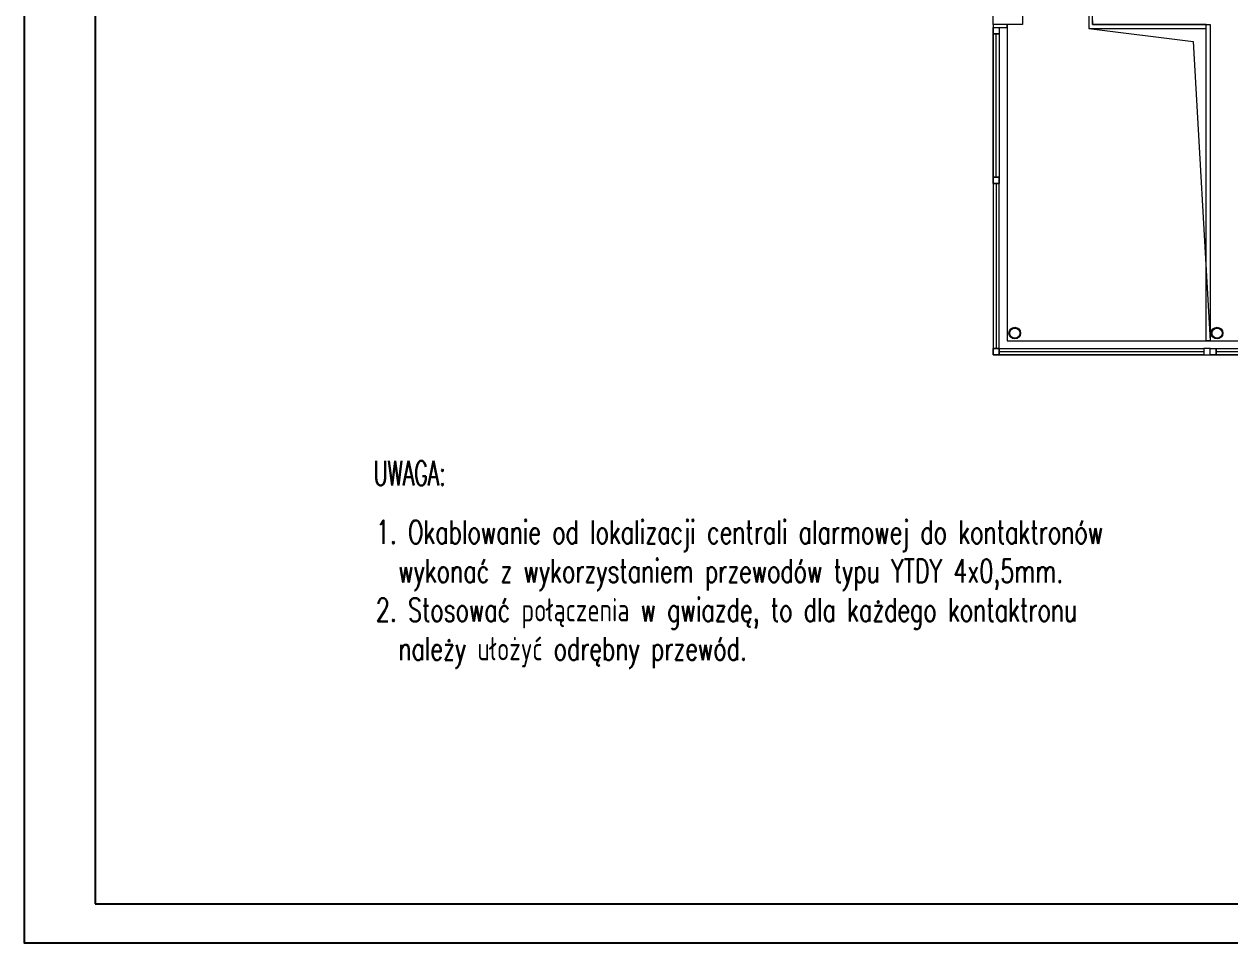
# Model space of a CAD drawing. Header units: millimetres. Extents: x 1780 to 154263, y -7240 to 17216.
# Drawn here: x 97147 to 98697, y 2310 to 3492 of the extents above; entities that cross this region are included whole.
import ezdxf
from ezdxf.enums import TextEntityAlignment as Align

# ---------------------------------------------------------------- set-up
doc = ezdxf.new("R2010")
doc.units = ezdxf.units.MM
for name, color, linetype, lineweight in [('2d_SX_gruba przekroje', 90, 'Continuous', 20), ('2d_SX_oznaczenia', 40, 'Continuous', 0), ('2d_SX_stolarka okienna', 5, 'Continuous', 5), ('2d_SX_widok', 10, 'Continuous', 9)]:
    doc.layers.add(name, color=color, linetype=linetype, lineweight=lineweight)
doc.layers.add('2d_SX_rewizja 18 września', color=210, linetype='Continuous')
doc.layers.add('60 instalacje elektryka', color=10, linetype='Continuous')
doc.styles.add('OPIS', font='simplex.shx', dxfattribs={"width": 0.7, "height": 4})
doc.styles.add('superhelix light', font='')
doc.styles.get('superhelix light').set_extended_font_data('Bahnschrift Light')

# ---------------------------------------------------------------- blocks, each defined once
blk = doc.blocks.new('PDKLD 1 A')
at = {"layer": '2d_SX_gruba przekroje', "color": 8}
for p, q in [((76537, -14301), (76537, -14277)), ((76575, -14277), (76575, -14301)), ((76575, -14301), (76537, -14301))]:
    blk.add_line(p, q, dxfattribs=at)
for centre, radius in [((76565, -14698), 7.5), ((76565, -14698), 6.5), ((76825, -14698), 7.5), ((76825, -14698), 6.5)]:
    blk.add_circle(centre, radius, dxfattribs=at)
at = {"layer": '2d_SX_stolarka okienna', "color": 8}
for p, q in [((76537, -14301), (76537, -14726)), ((76555, -14301), (76537, -14301)), ((76537, -14301), (76537, -14305)), ((76537, -14305), (76555, -14305)), ((76537, -14313), (76537, -14305)), ((76537, -14305), (76545, -14305)), ((76545, -14305), (76545, -14313)), ((76545, -14305), (76545, -14305)), ((76555, -14301), (76555, -14708)), ((76555, -14305), (76555, -14301)), ((76545, -14313), (76537, -14313)), ((76537, -14497.5), (76537, -14313)), ((76537, -14313), (76545, -14313)), ((76541, -14497.5), (76541, -14313)), ((76545, -14313), (76545, -14497.5)), ((76545, -14497.5), (76537, -14497.5)), ((76537, -14497.5), (76537, -14505.5)), ((76545, -14497.5), (76537, -14497.5)), ((76537, -14505.5), (76537, -14497.5)), ((76537, -14497.5), (76545, -14497.5)), ((76537, -14505.5), (76545, -14505.5)), ((76545, -14505.5), (76537, -14505.5)), ((76545, -14505.5), (76537, -14505.5)), ((76537, -14505.5), (76537, -14718)), ((76541, -14505.5), (76541, -14718)), ((76545, -14505.5), (76545, -14497.5)), ((76545, -14497.5), (76545, -14505.5)), ((76545, -14497.5), (76545, -14497.5)), ((76545, -14505.5), (76545, -14505.5)), ((76545, -14718), (76545, -14505.5)), ((76555, -14708), (77067, -14708)), ((76545, -14718), (76537, -14718)), ((76537, -14718), (76537, -14726)), ((76537, -14718), (76545, -14718)), ((76537, -14718), (76545, -14718)), ((76537, -14726), (76537, -14718)), ((76537, -14718), (76537, -14718)), ((76537, -14726), (77067, -14726)), ((76537, -14726), (76545, -14726)), ((76545, -14726), (76537, -14726)), ((76545, -14726), (76545, -14718)), ((76545, -14718), (76545, -14726)), ((76545, -14726), (76545, -14718)), ((76545, -14718), (76808, -14718)), ((76808, -14722), (76545, -14722)), ((76545, -14726), (76545, -14726)), ((76808, -14726), (76545, -14726)), ((76816, -14718), (76808, -14718)), ((76808, -14718), (76808, -14726)), ((76808, -14718), (76808, -14726)), ((76808, -14726), (76816, -14726)), ((76816, -14726), (76816, -14718)), ((76816, -14718), (76816, -14718)), ((76816, -14718), (76824, -14718)), ((76816, -14726), (76816, -14718)), ((76816, -14718), (76816, -14718)), ((76824, -14726), (76816, -14726)), ((76824, -14718), (76824, -14726)), ((76824, -14726), (76824, -14718)), ((76824, -14718), (76935.5, -14718)), ((76935.5, -14722), (76824, -14722)), ((76935.5, -14726), (76824, -14726))]:
    blk.add_line(p, q, dxfattribs=at)
at = {"layer": '2d_SX_widok', "color": 8, "ltscale": 0.5}
for p, q in [((76660, -13979), (76660, -14301)), ((76665, -14301), (76665, -13974)), ((76660, -14301), (76660, -14306)), ((76660, -14306), (76811, -14306)), ((76660, -14306), (76794.1, -14322.9)), ((76665, -14296), (76665, -14301)), ((76811, -14301), (76665, -14301)), ((76665, -14301), (76816, -14301)), ((76811, -14301), (76816, -14301)), ((76811, -14708), (76811, -14301)), ((76811, -14306), (76811, -14301)), ((76816, -14301), (76816, -14708)), ((76816, -14301), (76816, -14688)), ((76794.1, -14322.9), (76816, -14708)), ((76816, -14708), (76811, -14708))]:
    blk.add_line(p, q, dxfattribs=at)
at = {"layer": '2d_SX_oznaczenia', "color": 8, "style": 'superhelix light', "text_generation_flag": 4}
for p in [(78013.7, -13848.8), (78242.4, -14015.6), (77387.3, -14164.7)]:
    blk.add_attdef('NUMER', text='', height=12, rotation=180, dxfattribs=at).set_placement(p, align=Align.MIDDLE_CENTER)

msp = doc.modelspace()

# ---------------------------------------------------------------- linework, layer by layer
at = {"layer": '60 instalacje elektryka'}
for points in [[(101351.3, 5282.9), (97146.7, 5282.9), (97146.7, 2309.7), (101351.3, 2309.7)], [(97238.1, 2359.7), (101300.1, 2359.7), (101300.1, 5232.9), (97238.1, 5232.9)]]:
    msp.add_lwpolyline(points, close=True, dxfattribs=at)

# ---------------------------------------------------------------- block references
at = {"layer": '2d_SX_rewizja 18 września'}
msp.add_blockref('PDKLD 1 A', (21855.4, 17792.1), dxfattribs=at)

# ---------------------------------------------------------------- texts
at = {"layer": '60 instalacje elektryka', "color": 7, "lineweight": -3, "attachment_point": 1, "style": 'OPIS'}
for s, insert, char_height, width in [('{\\W0.6;\\C256;UWAGA:}', (97596.1, 2929.8), 31.788, 158.699), ('\\pxsm1;{\\C256;1. Okablowanie od lokalizacji centrali alarmowej do kontaktronów \\P  wykonać z wykorzystaniem przewodów typu YTDY 4x0,5mm.\\P2. Stosować połączenia w gwiazdę, to dla każdego kontaktronu \\P  należy ułożyć odrębny przewód.}', (97598.9, 2853.2), 30, 1106.795)]:
    msp.add_mtext(s, dxfattribs=dict(at, insert=insert, char_height=char_height, width=width))

doc.saveas('drawing.dxf')
